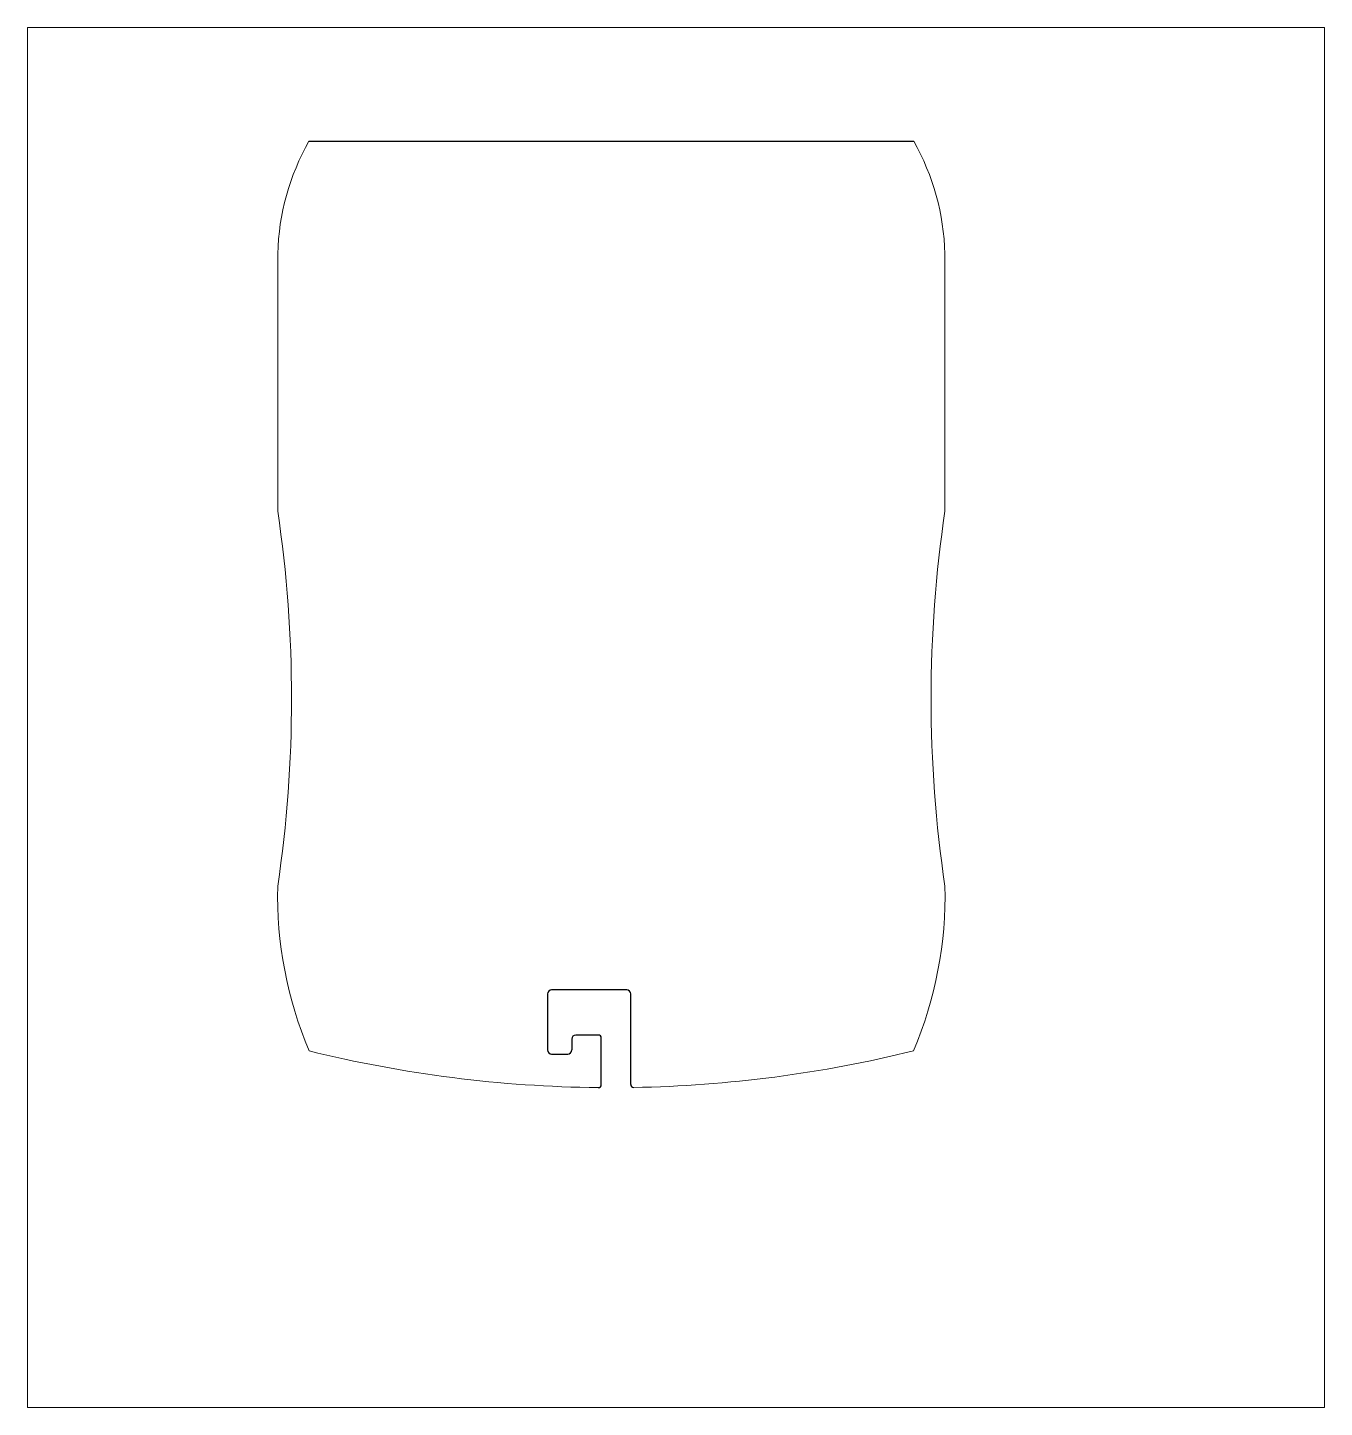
# Paper-space layout 'Layout1' of a CAD drawing. Header units: inches. Extents: x 0.01 to 7.99, y 1.38 to 9.87.
# The model-space entities are those that its viewports show. They can reach past a viewport. Long polylines and large blocks are cut down to what shows.
import ezdxf

# ---------------------------------------------------------------- set-up
doc = ezdxf.new("R2010")
doc.units = ezdxf.units.IN
doc.header["$MEASUREMENT"] = 0
doc.layers.add('cut', color=1, linetype='Continuous')
doc.layers.add('viewport', color=255, linetype='Continuous')
doc.layers.add('Laser cut', color=1, linetype='Continuous', lineweight=5)

msp = doc.modelspace()

# ---------------------------------------------------------------- linework, layer by layer
at = {"layer": 'cut'}
for p, q in [((5.02272, 25.61934), (8.74455, 25.61934)), ((6.97819, 20.39674), (6.51634, 20.39674)), ((6.49134, 20.37174), (6.49134, 20.02689)), ((7.00319, 19.8147), (7.00319, 20.37174)), ((6.64023, 20.09373), (6.64023, 20.02689)), ((6.80333, 20.11873), (6.66523, 20.11873)), ((6.82182, 19.97342), (6.82182, 20.10024)), ((6.82182, 19.81389), (6.82182, 20.10024)), ((6.51634, 20.00189), (6.61523, 20.00189))]:
    msp.add_line(p, q, dxfattribs=at)
for centre, radius, start, end in [((6.51634, 20.37174), 0.025, 90, 180), ((6.97819, 20.37174), 0.025, 0, 90), ((6.66523, 20.09373), 0.025, 90, 180), ((6.80333, 20.10024), 0.01849, 360, 90), ((6.80333, 20.10024), 0.01849, 360, 90), ((6.51634, 20.02689), 0.025, 180, 270), ((6.61523, 20.02689), 0.025, 270, 0), ((6.80333, 19.81389), 0.01849, 269.404962, 360), ((7.02168, 19.8147), 0.01849, 180, 271.022982)]:
    msp.add_arc(centre, radius, start, end, dxfattribs=at)
at = {"layer": 'Laser cut'}
for p, q in [((4.83094, 23.34176), (4.83094, 24.92615)), ((8.93633, 23.34176), (8.93633, 24.92615))]:
    msp.add_line(p, q, dxfattribs=at)
for centre, radius, start, end in [((6.33195, 24.88399), 1.5016, 150.678713, 178.391095), ((7.43532, 24.88399), 1.5016, 1.608905, 29.321287), ((-2.94055, 22.18852), 7.85659, 351.559256, 8.440744), ((16.70782, 22.18852), 7.85659, 171.559256, 188.440744), ((7.29469, 20.97902), 2.4644, 178.691848, 202.866343), ((6.47257, 20.97902), 2.4644, 337.133657, 1.308152), ((6.88363, 27.54558), 7.75059, 256.117043, 269.404962), ((6.88363, 27.54558), 7.75059, 271.022982, 283.882957)]:
    msp.add_arc(centre, radius, start, end, dxfattribs=at)

psp = doc.layouts.get("Layout1")

# ---------------------------------------------------------------- viewports
at = {"layer": 'viewport', "view_target_point": (2, 17.105)}
psp.add_viewport(center=(3.9989, 5.625), size=(7.9791, 8.49), view_center_point=(5.28152, 4.96761), view_height=8.49, dxfattribs=at)

doc.saveas('drawing.dxf')
